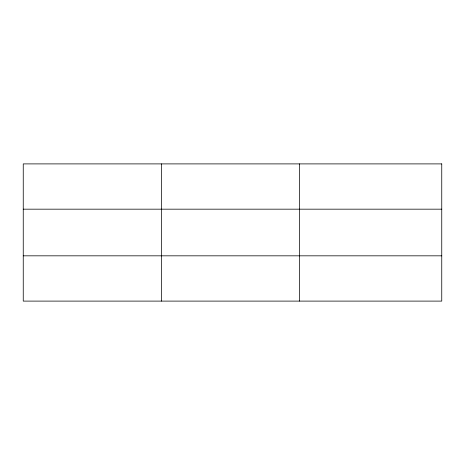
<?xml version="1.0" encoding="UTF-8"?>
<svg xmlns="http://www.w3.org/2000/svg" width="465" height="465" viewBox="0 0 465 465"><rect width="100%" height="100%" fill="white"/><g stroke="black" fill="none" stroke-linecap="round" stroke-linejoin="round"><path stroke-width="0.7" d="M161.355 301.105L161.355 163.895M299.46 301.105L299.46 163.895M23.25 209.174L441.75 209.174M23.25 255.826L441.75 255.826M441.75 163.895L23.25 163.895L23.25 301.105L441.75 301.105L441.75 163.895"/></g></svg>
